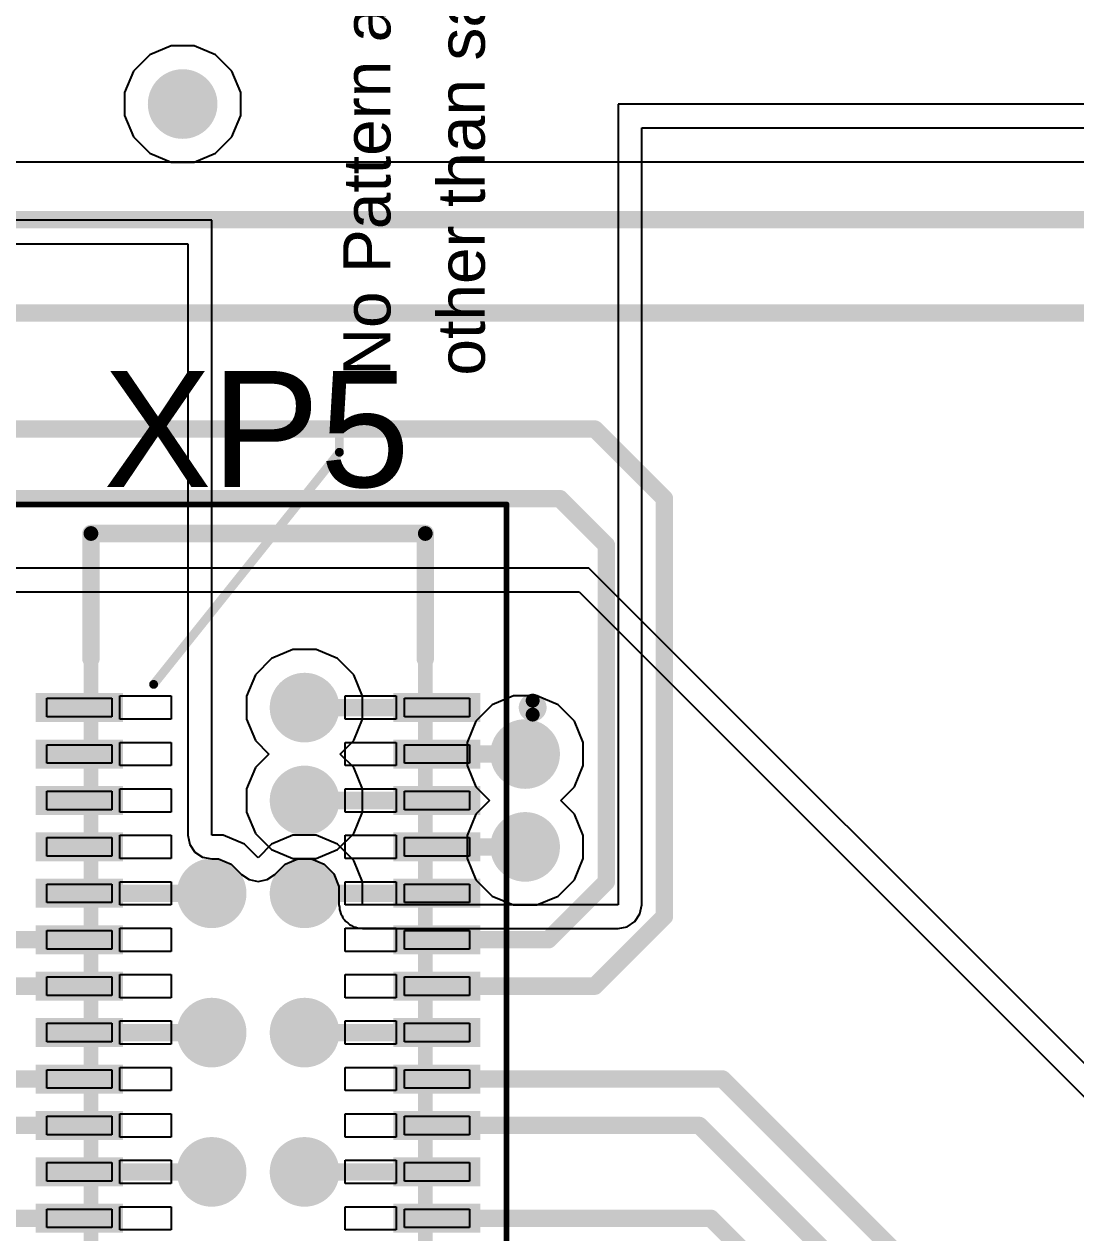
# Model space of a CAD drawing. Header units: inches. Extents: x 0 to 110, y 0 to 95.
# Drawn here: x 70.38 to 79.44, y 76.28 to 86.69 of the extents above; entities that cross this region are included whole.
import ezdxf

# ---------------------------------------------------------------- set-up
doc = ezdxf.new("R2010")
doc.units = ezdxf.units.IN
for name, color, linetype in [('Bottom Layer', 5, 'Continuous'), ('Int1', 16, 'Continuous'), ('Int2', 76, 'Continuous'), ('Mechanical 13', 56, 'Continuous'), ('Top Courtyard', 56, 'Continuous'), ('Top Layer', 1, 'Continuous'), ('Top Overlay', 2, 'Continuous'), ('Top Paste', 8, 'Continuous'), ('Top Solder', 216, 'Continuous'), ('Via Holes', 16, 'Continuous')]:
    doc.layers.add(name, color=color, linetype=linetype)
doc.styles.add('Arial', font='', dxfattribs={"height": 0.2})
doc.styles.get('Arial').set_extended_font_data('Arial')

# ---------------------------------------------------------------- blocks, each defined once
blk = doc.blocks.new('DF40C_40DS_713')
at = {"layer": 'Top Layer'}
for points in [[(-0.6999985999999999, 1.89000003), (-0.499999, 1.89000003), (-0.499999, 1.18999889), (-0.6999985999999999, 1.18999889)], [(-0.2999994, 1.89000003), (-0.0999998, 1.89000003), (-0.0999998, 1.18999889), (-0.2999994, 1.18999889)], [(0.0999998, 1.89000003), (0.2999994, 1.89000003), (0.2999994, 1.18999889), (0.0999998, 1.18999889)], [(0.499999, 1.89000003), (0.6999985999999999, 1.89000003), (0.6999985999999999, 1.18999889), (0.499999, 1.18999889)], [(0.90000074, 1.89000003), (1.10000034, 1.89000003), (1.10000034, 1.18999889), (0.90000074, 1.18999889)], [(1.29999994, 1.89000003), (1.49999954, 1.89000003), (1.49999954, 1.18999889), (1.29999994, 1.18999889)], [(1.69999914, 1.89000003), (1.89999874, 1.89000003), (1.89999874, 1.18999889), (1.69999914, 1.18999889)], [(2.10000088, 1.89000003), (2.30000048, 1.89000003), (2.30000048, 1.18999889), (2.10000088, 1.18999889)], [(2.50000008, 1.89000003), (2.69999968, 1.89000003), (2.69999968, 1.18999889), (2.50000008, 1.18999889)], [(2.89999928, 1.89000003), (3.09999888, 1.89000003), (3.09999888, 1.18999889), (2.89999928, 1.18999889)], [(3.300001019999999, 1.89000003), (3.50000062, 1.89000003), (3.50000062, 1.18999889), (3.300001019999999, 1.18999889)], [(3.70000022, 1.89000003), (3.89999982, 1.89000003), (3.89999982, 1.18999889), (3.70000022, 1.18999889)], [(-0.499999, -1.89000003), (-0.6999985999999999, -1.89000003), (-0.6999985999999999, -1.18999889), (-0.499999, -1.18999889)], [(-0.09999980000000003, -1.89000003), (-0.2999994, -1.89000003), (-0.2999994, -1.18999889), (-0.09999979999999996, -1.18999889)], [(0.2999994, -1.89000003), (0.09999979999999996, -1.89000003), (0.09999980000000003, -1.18999889), (0.2999994, -1.18999889)], [(0.6999985999999999, -1.89000003), (0.499999, -1.89000003), (0.499999, -1.18999889), (0.6999985999999999, -1.18999889)], [(1.10000034, -1.89000003), (0.90000074, -1.89000003), (0.90000074, -1.18999889), (1.10000034, -1.18999889)], [(1.49999954, -1.89000003), (1.29999994, -1.89000003), (1.29999994, -1.18999889), (1.49999954, -1.18999889)], [(1.89999874, -1.89000003), (1.69999914, -1.89000003), (1.69999914, -1.18999889), (1.89999874, -1.18999889)], [(2.30000048, -1.89000003), (2.10000088, -1.89000003), (2.10000088, -1.18999889), (2.30000048, -1.18999889)], [(2.69999968, -1.89000003), (2.50000008, -1.89000003), (2.50000008, -1.18999889), (2.69999968, -1.18999889)], [(3.09999888, -1.89000003), (2.89999928, -1.89000003), (2.89999928, -1.18999889), (3.09999888, -1.18999889)], [(3.50000062, -1.89000003), (3.300001019999999, -1.89000003), (3.300001019999999, -1.18999889), (3.50000062, -1.18999889)], [(3.89999982, -1.89000003), (3.70000022, -1.89000003), (3.70000022, -1.18999889), (3.89999982, -1.18999889)]]:
    blk.add_hatch(color=1, dxfattribs=at).paths.add_polyline_path(points)
at = {"layer": 'Top Solder'}
for points in [[(-0.72499982, 1.91500125), (-0.47499778, 1.91500125), (-0.47499778, 1.16499767), (-0.72499982, 1.16499767)], [(-0.32500062, 1.91500125), (-0.07499858, 1.91500125), (-0.07499858, 1.16499767), (-0.32500062, 1.16499767)], [(0.07499858, 1.91500125), (0.32500062, 1.91500125), (0.32500062, 1.16499767), (0.07499858, 1.16499767)], [(0.47499778, 1.91500125), (0.72499982, 1.91500125), (0.72499982, 1.16499767), (0.47499778, 1.16499767)], [(0.87499952, 1.91500125), (1.12500156, 1.91500125), (1.12500156, 1.16499767), (0.87499952, 1.16499767)], [(1.27499872, 1.91500125), (1.52500076, 1.91500125), (1.52500076, 1.16499767), (1.27499872, 1.16499767)], [(1.67499792, 1.91500125), (1.92499996, 1.91500125), (1.92499996, 1.16499767), (1.67499792, 1.16499767)], [(2.07499966, 1.91500125), (2.3250017, 1.91500125), (2.3250017, 1.16499767), (2.07499966, 1.16499767)], [(2.47499886, 1.91500125), (2.7250009, 1.91500125), (2.7250009, 1.16499767), (2.47499886, 1.16499767)], [(2.87499806, 1.91500125), (3.1250001, 1.91500125), (3.1250001, 1.16499767), (2.87499806, 1.16499767)], [(3.2749998, 1.91500125), (3.52500184, 1.91500125), (3.52500184, 1.16499767), (3.2749998, 1.16499767)], [(3.674999, 1.91500125), (3.925001039999999, 1.91500125), (3.925001039999999, 1.16499767), (3.674999, 1.16499767)], [(-0.47499778, -1.91500125), (-0.72499982, -1.91500125), (-0.72499982, -1.16499767), (-0.47499778, -1.16499767)], [(-0.07499858000000002, -1.91500125), (-0.32500062, -1.91500125), (-0.32500062, -1.16499767), (-0.07499857999999997, -1.16499767)], [(0.32500062, -1.91500125), (0.07499857999999997, -1.91500125), (0.07499858000000002, -1.16499767), (0.32500062, -1.16499767)], [(0.72499982, -1.91500125), (0.47499778, -1.91500125), (0.47499778, -1.16499767), (0.72499982, -1.16499767)], [(1.12500156, -1.91500125), (0.87499952, -1.91500125), (0.87499952, -1.16499767), (1.12500156, -1.16499767)], [(1.52500076, -1.91500125), (1.27499872, -1.91500125), (1.27499872, -1.16499767), (1.52500076, -1.16499767)], [(1.92499996, -1.91500125), (1.67499792, -1.91500125), (1.67499792, -1.16499767), (1.92499996, -1.16499767)], [(2.3250017, -1.91500125), (2.07499966, -1.91500125), (2.07499966, -1.16499767), (2.3250017, -1.16499767)], [(2.7250009, -1.91500125), (2.47499886, -1.91500125), (2.47499886, -1.16499767), (2.7250009, -1.16499767)], [(3.1250001, -1.91500125), (2.87499806, -1.91500125), (2.87499806, -1.16499767), (3.1250001, -1.16499767)], [(3.52500184, -1.91500125), (3.2749998, -1.91500125), (3.2749998, -1.16499767), (3.52500184, -1.16499767)], [(3.925001039999999, -1.91500125), (3.674999, -1.91500125), (3.674999, -1.16499767), (3.925001039999999, -1.16499767)]]:
    blk.add_hatch(color=216, dxfattribs=at).paths.add_polyline_path(points)
at = {"layer": 'Mechanical 13'}
for points in [[(-5.29999956, 1.43999966, 0.127, 0.127, 0), (5.29999956, 1.43999966, 0.127, 0.127, 0)], [(5.29999956, 1.43999966, 0.127, 0.127, 0), (5.29999956, -1.43999966, 0.127, 0.127, 0)], [(3.99999962, 0.90000074, 0.0762, 0.0762, 0), (6.000000699999999, -0.7000011399999999, 0.0762, 0.0762, 0)], [(6.000000699999999, -0.7000011399999999, 0.0762, 0.0762, 0), (6.399999899999999, -0.7000011399999999, 0.0762, 0.0762, 0)], [(-5.29999956, -1.43999966, 0.127, 0.127, 0), (5.29999956, -1.43999966, 0.127, 0.127, 0)]]:
    blk.add_lwpolyline(points, format="xyseb", dxfattribs=at)
for points in [[(5.268249559999999, 1.43999966, 0.0635, 0.0635, 1), (5.33174956, 1.43999966, 0.0635, 0.0635, 1)], [(5.268249559999999, 1.43999966, 0.0635, 0.0635, 1), (5.33174956, 1.43999966, 0.0635, 0.0635, 1)], [(3.98094962, 0.90000074, 0.0381, 0.0381, 1), (4.01904962, 0.90000074, 0.0381, 0.0381, 1)], [(5.980950699999999, -0.7000011399999999, 0.0381, 0.0381, 1), (6.019050699999999, -0.7000011399999999, 0.0381, 0.0381, 1)], [(5.980950699999999, -0.7000011399999999, 0.0381, 0.0381, 1), (6.019050699999999, -0.7000011399999999, 0.0381, 0.0381, 1)], [(6.3809499, -0.7000011399999999, 0.0381, 0.0381, 1), (6.4190499, -0.7000011399999999, 0.0381, 0.0381, 1)], [(5.268249559999999, -1.43999966, 0.0635, 0.0635, 1), (5.33174956, -1.43999966, 0.0635, 0.0635, 1)], [(5.268249559999999, -1.43999966, 0.0635, 0.0635, 1), (5.33174956, -1.43999966, 0.0635, 0.0635, 1)], [(3.8599999, -2.36499908, 0.11999976, 0.11999976, 1), (3.740000139999999, -2.36499908, 0.11999976, 0.11999976, 1)], [(3.7100002, -2.36499908, 0.05999988, 0.05999988, 1), (3.77000008, -2.36499908, 0.05999988, 0.05999988, 1)], [(3.829999959999999, -2.36499908, 0.05999988, 0.05999988, 1), (3.88999984, -2.36499908, 0.05999988, 0.05999988, 1)]]:
    blk.add_lwpolyline(points, format="xyseb", close=True, dxfattribs=at)
at = {"layer": 'Top Courtyard'}
for points in [[(5.549999059999999, 2.1400008, 0.0499999, 0.0499999, 0), (5.549999059999999, -2.1400008, 0.0499999, 0.0499999, 0)], [(-5.549999059999999, -2.1400008, 0.0499999, 0.0499999, 0), (5.549999059999999, -2.1400008, 0.0499999, 0.0499999, 0)]]:
    blk.add_lwpolyline(points, format="xyseb", dxfattribs=at)
blk.add_lwpolyline([(5.53749972, -2.1400008, 0.02499868, 0.02499868, 1), (5.5624984, -2.1400008, 0.02499868, 0.02499868, 1)], format="xyseb", close=True, dxfattribs=at)
blk.add_lwpolyline([(5.53749972, -2.1400008, 0.02499868, 0.02499868, 1), (5.5624984, -2.1400008, 0.02499868, 0.02499868, 1)], format="xyseb", close=True, dxfattribs=at)
at = {"layer": 'Top Layer'}
for p, q in [((-0.7000011399999999, 0.75000104), (-0.7000011399999999, 1.19000016)), ((-0.7000011399999999, 1.19000016), (-0.499999, 1.19000016)), ((-0.499999, 1.19000016), (-0.499999, 0.75000104)), ((-0.2999994, 0.75000104), (-0.2999994, 1.19000016)), ((-0.2999994, 1.19000016), (-0.0999998, 1.19000016)), ((-0.2999994, 0.75000104), (-0.2999994, 1.19000016)), ((-0.2999994, 1.19000016), (-0.0999998, 1.19000016)), ((-0.2999994, 0.75000104), (-0.2999994, 1.19000016)), ((-0.2999994, 1.19000016), (-0.0999998, 1.19000016)), ((-0.0999998, 1.19000016), (-0.0999998, 0.75000104)), ((-0.0999998, 1.19000016), (-0.0999998, 0.75000104)), ((-0.0999998, 1.19000016), (-0.0999998, 0.75000104)), ((0.0999998, 0.75000104), (0.0999998, 1.19000016)), ((0.0999998, 1.19000016), (0.2999994, 1.19000016)), ((0.2999994, 1.19000016), (0.2999994, 0.75000104)), ((0.499999, 0.75000104), (0.499999, 1.19000016)), ((0.499999, 1.19000016), (0.7000011399999999, 1.19000016)), ((0.7000011399999999, 1.19000016), (0.7000011399999999, 0.75000104)), ((0.90000074, 0.75000104), (0.90000074, 1.19000016)), ((0.90000074, 1.19000016), (1.10000034, 1.19000016)), ((1.10000034, 1.19000016), (1.10000034, 0.75000104)), ((1.29999994, 0.75000104), (1.29999994, 1.19000016)), ((1.29999994, 1.19000016), (1.49999954, 1.19000016)), ((1.49999954, 1.19000016), (1.49999954, 0.75000104)), ((1.69999914, 0.75000104), (1.69999914, 1.19000016)), ((1.69999914, 1.19000016), (1.89999874, 1.19000016)), ((1.89999874, 1.19000016), (1.89999874, 0.75000104)), ((2.10000088, 0.75000104), (2.10000088, 1.19000016)), ((2.10000088, 1.19000016), (2.30000048, 1.19000016)), ((2.30000048, 1.19000016), (2.30000048, 0.75000104)), ((2.50000008, 0.75000104), (2.50000008, 1.19000016)), ((2.50000008, 1.19000016), (2.69999968, 1.19000016)), ((2.69999968, 1.19000016), (2.69999968, 0.75000104)), ((2.89999928, 0.75000104), (2.89999928, 1.19000016)), ((2.89999928, 1.19000016), (3.09999888, 1.19000016)), ((3.09999888, 1.19000016), (3.09999888, 0.75000104)), ((3.300001019999999, 0.75000104), (3.300001019999999, 1.19000016)), ((3.300001019999999, 1.19000016), (3.50000062, 1.19000016)), ((3.50000062, 1.19000016), (3.50000062, 0.75000104)), ((3.70000022, 0.75000104), (3.70000022, 1.19000016)), ((3.70000022, 1.19000016), (3.89999982, 1.19000016)), ((3.89999982, 1.19000016), (3.89999982, 0.75000104)), ((-0.499999, 0.75000104), (-0.7000011399999999, 0.75000104)), ((-0.0999998, 0.75000104), (-0.2999994, 0.75000104)), ((-0.0999998, 0.75000104), (-0.2999994, 0.75000104)), ((-0.0999998, 0.75000104), (-0.2999994, 0.75000104)), ((0.2999994, 0.75000104), (0.0999998, 0.75000104)), ((0.7000011399999999, 0.75000104), (0.499999, 0.75000104)), ((1.10000034, 0.75000104), (0.90000074, 0.75000104)), ((1.49999954, 0.75000104), (1.29999994, 0.75000104)), ((1.89999874, 0.75000104), (1.69999914, 0.75000104)), ((2.30000048, 0.75000104), (2.10000088, 0.75000104)), ((2.69999968, 0.75000104), (2.50000008, 0.75000104)), ((3.09999888, 0.75000104), (2.89999928, 0.75000104)), ((3.50000062, 0.75000104), (3.300001019999999, 0.75000104)), ((3.89999982, 0.75000104), (3.70000022, 0.75000104)), ((-0.7000011399999999, -1.19000016), (-0.7000011399999999, -0.75000104)), ((-0.7000011399999999, -0.75000104), (-0.499999, -0.75000104)), ((-0.499999, -0.75000104), (-0.499999, -1.19000016)), ((-0.2999994, -1.19000016), (-0.2999994, -0.75000104)), ((-0.2999994, -0.75000104), (-0.0999998, -0.75000104)), ((-0.2999994, -1.19000016), (-0.2999994, -0.75000104)), ((-0.2999994, -0.75000104), (-0.0999998, -0.75000104)), ((-0.2999994, -1.19000016), (-0.2999994, -0.75000104)), ((-0.2999994, -0.75000104), (-0.0999998, -0.75000104)), ((-0.0999998, -0.75000104), (-0.0999998, -1.19000016)), ((-0.0999998, -0.75000104), (-0.0999998, -1.19000016)), ((-0.0999998, -0.75000104), (-0.0999998, -1.19000016)), ((0.0999998, -1.19000016), (0.0999998, -0.75000104)), ((0.0999998, -0.75000104), (0.2999994, -0.75000104)), ((0.2999994, -0.75000104), (0.2999994, -1.19000016)), ((0.499999, -1.19000016), (0.499999, -0.75000104)), ((0.499999, -0.75000104), (0.7000011399999999, -0.75000104)), ((0.7000011399999999, -0.75000104), (0.7000011399999999, -1.19000016)), ((0.90000074, -1.19000016), (0.90000074, -0.75000104)), ((0.90000074, -0.75000104), (1.10000034, -0.75000104)), ((1.10000034, -0.75000104), (1.10000034, -1.19000016)), ((1.29999994, -1.19000016), (1.29999994, -0.75000104)), ((1.29999994, -0.75000104), (1.49999954, -0.75000104)), ((1.49999954, -0.75000104), (1.49999954, -1.19000016)), ((1.69999914, -1.19000016), (1.69999914, -0.75000104)), ((1.69999914, -0.75000104), (1.89999874, -0.75000104)), ((1.89999874, -0.75000104), (1.89999874, -1.19000016)), ((2.10000088, -1.19000016), (2.10000088, -0.75000104)), ((2.10000088, -0.75000104), (2.30000048, -0.75000104)), ((2.30000048, -0.75000104), (2.30000048, -1.19000016)), ((2.50000008, -1.19000016), (2.50000008, -0.75000104)), ((2.50000008, -0.75000104), (2.69999968, -0.75000104)), ((2.69999968, -0.75000104), (2.69999968, -1.19000016)), ((2.89999928, -1.19000016), (2.89999928, -0.75000104)), ((2.89999928, -0.75000104), (3.09999888, -0.75000104)), ((3.09999888, -0.75000104), (3.09999888, -1.19000016)), ((3.300001019999999, -1.19000016), (3.300001019999999, -0.75000104)), ((3.300001019999999, -0.75000104), (3.50000062, -0.75000104)), ((3.50000062, -0.75000104), (3.50000062, -1.19000016)), ((3.70000022, -1.19000016), (3.70000022, -0.75000104)), ((3.70000022, -0.75000104), (3.89999982, -0.75000104)), ((3.89999982, -0.75000104), (3.89999982, -1.19000016)), ((-0.499999, -1.19000016), (-0.7000011399999999, -1.19000016)), ((-0.0999998, -1.19000016), (-0.2999994, -1.19000016)), ((-0.0999998, -1.19000016), (-0.2999994, -1.19000016)), ((-0.0999998, -1.19000016), (-0.2999994, -1.19000016)), ((0.2999994, -1.19000016), (0.0999998, -1.19000016)), ((0.7000011399999999, -1.19000016), (0.499999, -1.19000016)), ((1.10000034, -1.19000016), (0.90000074, -1.19000016)), ((1.49999954, -1.19000016), (1.29999994, -1.19000016)), ((1.89999874, -1.19000016), (1.69999914, -1.19000016)), ((2.30000048, -1.19000016), (2.10000088, -1.19000016)), ((2.69999968, -1.19000016), (2.50000008, -1.19000016)), ((3.09999888, -1.19000016), (2.89999928, -1.19000016)), ((3.50000062, -1.19000016), (3.300001019999999, -1.19000016)), ((3.89999982, -1.19000016), (3.70000022, -1.19000016))]:
    blk.add_line(p, q, dxfattribs=at)
at = {"layer": 'Top Overlay'}
for points in [[(4.219999179999999, 1.43999966, 0.1499997, 0.1499997, 0), (5.29999956, 1.43999966, 0.1499997, 0.1499997, 0)], [(5.29999956, 1.43999966, 0.1499997, 0.1499997, 0), (5.29999956, -1.43999966, 0.1499997, 0.1499997, 0)], [(4.219999179999999, -1.43999966, 0.1499997, 0.1499997, 0), (5.29999956, -1.43999966, 0.1499997, 0.1499997, 0)]]:
    blk.add_lwpolyline(points, format="xyseb", dxfattribs=at)
for points in [[(4.18249862, 1.43999966, 0.07499858, 0.07499858, 1), (4.257499739999999, 1.43999966, 0.07499858, 0.07499858, 1)], [(5.262499, 1.43999966, 0.07499858, 0.07499858, 1), (5.33750012, 1.43999966, 0.07499858, 0.07499858, 1)], [(5.262499, 1.43999966, 0.07499858, 0.07499858, 1), (5.33750012, 1.43999966, 0.07499858, 0.07499858, 1)], [(4.18249862, -1.43999966, 0.07499858, 0.07499858, 1), (4.257499739999999, -1.43999966, 0.07499858, 0.07499858, 1)], [(5.262499, -1.43999966, 0.07499858, 0.07499858, 1), (5.33750012, -1.43999966, 0.07499858, 0.07499858, 1)], [(5.262499, -1.43999966, 0.07499858, 0.07499858, 1), (5.33750012, -1.43999966, 0.07499858, 0.07499858, 1)], [(3.8599999, -2.36499908, 0.11999976, 0.11999976, 1), (3.740000139999999, -2.36499908, 0.11999976, 0.11999976, 1)], [(3.7100002, -2.36499908, 0.05999988, 0.05999988, 1), (3.77000008, -2.36499908, 0.05999988, 0.05999988, 1)], [(3.829999959999999, -2.36499908, 0.05999988, 0.05999988, 1), (3.88999984, -2.36499908, 0.05999988, 0.05999988, 1)]]:
    blk.add_lwpolyline(points, format="xyseb", close=True, dxfattribs=at)
at = {"layer": 'Top Paste'}
for p, q in [((-0.68000118, 1.26000002), (-0.68000118, 1.8199989)), ((-0.68000118, 1.8199989), (-0.51999896, 1.8199989)), ((-0.51999896, 1.8199989), (-0.51999896, 1.26000002)), ((-0.27999944, 1.26000002), (-0.27999944, 1.8199989)), ((-0.27999944, 1.8199989), (-0.11999976, 1.8199989)), ((-0.11999976, 1.8199989), (-0.11999976, 1.26000002)), ((0.11999976, 1.26000002), (0.11999976, 1.8199989)), ((0.11999976, 1.8199989), (0.27999944, 1.8199989)), ((0.27999944, 1.8199989), (0.27999944, 1.26000002)), ((0.51999896, 1.26000002), (0.51999896, 1.8199989)), ((0.51999896, 1.8199989), (0.68000118, 1.8199989)), ((0.68000118, 1.8199989), (0.68000118, 1.26000002)), ((0.9200007, 1.26000002), (0.9200007, 1.8199989)), ((0.9200007, 1.8199989), (1.08000038, 1.8199989)), ((1.08000038, 1.8199989), (1.08000038, 1.26000002)), ((1.3199999, 1.26000002), (1.3199999, 1.8199989)), ((1.3199999, 1.8199989), (1.47999958, 1.8199989)), ((1.47999958, 1.8199989), (1.47999958, 1.26000002)), ((1.7199991, 1.26000002), (1.7199991, 1.8199989)), ((1.7199991, 1.8199989), (1.87999878, 1.8199989)), ((1.87999878, 1.8199989), (1.87999878, 1.26000002)), ((2.12000084, 1.26000002), (2.12000084, 1.8199989)), ((2.12000084, 1.8199989), (2.28000052, 1.8199989)), ((2.28000052, 1.8199989), (2.28000052, 1.26000002)), ((2.52000004, 1.26000002), (2.52000004, 1.8199989)), ((2.52000004, 1.8199989), (2.67999972, 1.8199989)), ((2.67999972, 1.8199989), (2.67999972, 1.26000002)), ((2.91999924, 1.26000002), (2.91999924, 1.8199989)), ((2.91999924, 1.8199989), (3.07999892, 1.8199989)), ((3.07999892, 1.8199989), (3.07999892, 1.26000002)), ((3.32000098, 1.26000002), (3.32000098, 1.8199989)), ((3.32000098, 1.8199989), (3.48000066, 1.8199989)), ((3.48000066, 1.8199989), (3.48000066, 1.26000002)), ((3.72000018, 1.26000002), (3.72000018, 1.8199989)), ((3.72000018, 1.8199989), (3.87999986, 1.8199989)), ((3.87999986, 1.8199989), (3.87999986, 1.26000002)), ((-0.51999896, 1.26000002), (-0.68000118, 1.26000002)), ((-0.11999976, 1.26000002), (-0.27999944, 1.26000002)), ((0.27999944, 1.26000002), (0.11999976, 1.26000002)), ((0.68000118, 1.26000002), (0.51999896, 1.26000002)), ((1.08000038, 1.26000002), (0.9200007, 1.26000002)), ((1.47999958, 1.26000002), (1.3199999, 1.26000002)), ((1.87999878, 1.26000002), (1.7199991, 1.26000002)), ((2.28000052, 1.26000002), (2.12000084, 1.26000002)), ((2.67999972, 1.26000002), (2.52000004, 1.26000002)), ((3.07999892, 1.26000002), (2.91999924, 1.26000002)), ((3.48000066, 1.26000002), (3.32000098, 1.26000002)), ((3.87999986, 1.26000002), (3.72000018, 1.26000002)), ((-0.68000118, -1.8199989), (-0.68000118, -1.26000002)), ((-0.68000118, -1.26000002), (-0.51999896, -1.26000002)), ((-0.51999896, -1.26000002), (-0.51999896, -1.8199989)), ((-0.27999944, -1.8199989), (-0.27999944, -1.26000002)), ((-0.27999944, -1.26000002), (-0.11999976, -1.26000002)), ((-0.11999976, -1.26000002), (-0.11999976, -1.8199989)), ((0.11999976, -1.8199989), (0.11999976, -1.26000002)), ((0.11999976, -1.26000002), (0.27999944, -1.26000002)), ((0.27999944, -1.26000002), (0.27999944, -1.8199989)), ((0.51999896, -1.8199989), (0.51999896, -1.26000002)), ((0.51999896, -1.26000002), (0.68000118, -1.26000002)), ((0.68000118, -1.26000002), (0.68000118, -1.8199989)), ((0.9200007, -1.8199989), (0.9200007, -1.26000002)), ((0.9200007, -1.26000002), (1.08000038, -1.26000002)), ((1.08000038, -1.26000002), (1.08000038, -1.8199989)), ((1.3199999, -1.8199989), (1.3199999, -1.26000002)), ((1.3199999, -1.26000002), (1.47999958, -1.26000002)), ((1.47999958, -1.26000002), (1.47999958, -1.8199989)), ((1.7199991, -1.8199989), (1.7199991, -1.26000002)), ((1.7199991, -1.26000002), (1.87999878, -1.26000002)), ((1.87999878, -1.26000002), (1.87999878, -1.8199989)), ((2.12000084, -1.8199989), (2.12000084, -1.26000002)), ((2.12000084, -1.26000002), (2.28000052, -1.26000002)), ((2.28000052, -1.26000002), (2.28000052, -1.8199989)), ((2.52000004, -1.8199989), (2.52000004, -1.26000002)), ((2.52000004, -1.26000002), (2.67999972, -1.26000002)), ((2.67999972, -1.26000002), (2.67999972, -1.8199989)), ((2.91999924, -1.8199989), (2.91999924, -1.26000002)), ((2.91999924, -1.26000002), (3.07999892, -1.26000002)), ((3.07999892, -1.26000002), (3.07999892, -1.8199989)), ((3.32000098, -1.8199989), (3.32000098, -1.26000002)), ((3.32000098, -1.26000002), (3.48000066, -1.26000002)), ((3.48000066, -1.26000002), (3.48000066, -1.8199989)), ((3.72000018, -1.8199989), (3.72000018, -1.26000002)), ((3.72000018, -1.26000002), (3.87999986, -1.26000002)), ((3.87999986, -1.26000002), (3.87999986, -1.8199989)), ((-0.51999896, -1.8199989), (-0.68000118, -1.8199989)), ((-0.11999976, -1.8199989), (-0.27999944, -1.8199989)), ((0.27999944, -1.8199989), (0.11999976, -1.8199989)), ((0.68000118, -1.8199989), (0.51999896, -1.8199989)), ((1.08000038, -1.8199989), (0.9200007, -1.8199989)), ((1.47999958, -1.8199989), (1.3199999, -1.8199989)), ((1.87999878, -1.8199989), (1.7199991, -1.8199989)), ((2.28000052, -1.8199989), (2.12000084, -1.8199989)), ((2.67999972, -1.8199989), (2.52000004, -1.8199989)), ((3.07999892, -1.8199989), (2.91999924, -1.8199989)), ((3.48000066, -1.8199989), (3.32000098, -1.8199989)), ((3.87999986, -1.8199989), (3.72000018, -1.8199989))]:
    blk.add_line(p, q, dxfattribs=at)
at = {"layer": 'Mechanical 13', "style": 'Arial'}
for s, p in [('No Pattern area', (6.65999938, -1.14000026)), ('other than same circuit', (6.65999938, -1.95280026))]:
    blk.add_text(s, height=0.4064, dxfattribs=at).set_placement(p)

msp = doc.modelspace()

# ---------------------------------------------------------------- hatches: boundary and pattern name
at = {"layer": 'Bottom Layer'}
h = msp.add_hatch(color=5, dxfattribs=at)
edge = h.paths.add_edge_path()
edge.add_arc((71.75005462, 86.00006167999999), 0.2999994, 0, 360)
h = msp.add_hatch(color=5, dxfattribs=at)
edge = h.paths.add_edge_path()
edge.add_arc((72.79999918, 80.80000095999999), 0.2999994, 0, 360)
h = msp.add_hatch(color=5, dxfattribs=at)
edge = h.paths.add_edge_path()
edge.add_arc((74.70000046, 80.39999922), 0.2999994, 0, 360)
h = msp.add_hatch(color=5, dxfattribs=at)
edge = h.paths.add_edge_path()
edge.add_arc((72.79999918, 80.00000001999999), 0.2999994, 0, 360)
h = msp.add_hatch(color=5, dxfattribs=at)
edge = h.paths.add_edge_path()
edge.add_arc((74.70000046, 79.60000081999999), 0.2999994, 0, 360)
h = msp.add_hatch(color=5, dxfattribs=at)
edge = h.paths.add_edge_path()
edge.add_arc((72.00000078, 79.19999908), 0.2999994, 0, 360)
h = msp.add_hatch(color=5, dxfattribs=at)
edge = h.paths.add_edge_path()
edge.add_arc((72.79999918, 79.19999908), 0.2999994, 0, 360)
h = msp.add_hatch(color=5, dxfattribs=at)
edge = h.paths.add_edge_path()
edge.add_arc((72.00000078, 77.99999894), 0.2999994, 0, 360)
h = msp.add_hatch(color=5, dxfattribs=at)
edge = h.paths.add_edge_path()
edge.add_arc((72.79999918, 77.99999894), 0.2999994, 0, 360)
h = msp.add_hatch(color=5, dxfattribs=at)
edge = h.paths.add_edge_path()
edge.add_arc((72.00000078, 76.7999988), 0.2999994, 0, 360)
h = msp.add_hatch(color=5, dxfattribs=at)
edge = h.paths.add_edge_path()
edge.add_arc((72.79999918, 76.7999988), 0.2999994, 0, 360)
at = {"layer": 'Int1'}
h = msp.add_hatch(color=16, dxfattribs=at)
edge = h.paths.add_edge_path()
edge.add_arc((71.75005462, 86.00006167999999), 0.2999994, 0, 360)
h = msp.add_hatch(color=16, dxfattribs=at)
edge = h.paths.add_edge_path()
edge.add_arc((72.79999918, 80.80000095999999), 0.2999994, 0, 360)
h = msp.add_hatch(color=16, dxfattribs=at)
edge = h.paths.add_edge_path()
edge.add_arc((74.70000046, 80.39999922), 0.2999994, 0, 360)
h = msp.add_hatch(color=16, dxfattribs=at)
edge = h.paths.add_edge_path()
edge.add_arc((72.79999918, 80.00000001999999), 0.2999994, 0, 360)
h = msp.add_hatch(color=16, dxfattribs=at)
edge = h.paths.add_edge_path()
edge.add_arc((74.70000046, 79.60000081999999), 0.2999994, 0, 360)
h = msp.add_hatch(color=16, dxfattribs=at)
edge = h.paths.add_edge_path()
edge.add_arc((72.00000078, 79.19999908), 0.2999994, 0, 360)
h = msp.add_hatch(color=16, dxfattribs=at)
edge = h.paths.add_edge_path()
edge.add_arc((72.79999918, 79.19999908), 0.2999994, 0, 360)
h = msp.add_hatch(color=16, dxfattribs=at)
edge = h.paths.add_edge_path()
edge.add_arc((72.00000078, 77.99999894), 0.2999994, 0, 360)
h = msp.add_hatch(color=16, dxfattribs=at)
edge = h.paths.add_edge_path()
edge.add_arc((72.79999918, 77.99999894), 0.2999994, 0, 360)
h = msp.add_hatch(color=16, dxfattribs=at)
edge = h.paths.add_edge_path()
edge.add_arc((72.00000078, 76.7999988), 0.2999994, 0, 360)
h = msp.add_hatch(color=16, dxfattribs=at)
edge = h.paths.add_edge_path()
edge.add_arc((72.79999918, 76.7999988), 0.2999994, 0, 360)
at = {"layer": 'Int2'}
h = msp.add_hatch(color=76, dxfattribs=at)
edge = h.paths.add_edge_path()
edge.add_arc((71.75005462, 86.00006167999999), 0.2999994, 0, 360)
h = msp.add_hatch(color=76, dxfattribs=at)
edge = h.paths.add_edge_path()
edge.add_arc((72.79999918, 80.80000095999999), 0.2999994, 0, 360)
h = msp.add_hatch(color=76, dxfattribs=at)
edge = h.paths.add_edge_path()
edge.add_arc((74.70000046, 80.39999922), 0.2999994, 0, 360)
h = msp.add_hatch(color=76, dxfattribs=at)
edge = h.paths.add_edge_path()
edge.add_arc((72.79999918, 80.00000001999999), 0.2999994, 0, 360)
h = msp.add_hatch(color=76, dxfattribs=at)
edge = h.paths.add_edge_path()
edge.add_arc((74.70000046, 79.60000081999999), 0.2999994, 0, 360)
h = msp.add_hatch(color=76, dxfattribs=at)
edge = h.paths.add_edge_path()
edge.add_arc((72.00000078, 79.19999908), 0.2999994, 0, 360)
h = msp.add_hatch(color=76, dxfattribs=at)
edge = h.paths.add_edge_path()
edge.add_arc((72.79999918, 79.19999908), 0.2999994, 0, 360)
h = msp.add_hatch(color=76, dxfattribs=at)
edge = h.paths.add_edge_path()
edge.add_arc((72.00000078, 77.99999894), 0.2999994, 0, 360)
h = msp.add_hatch(color=76, dxfattribs=at)
edge = h.paths.add_edge_path()
edge.add_arc((72.79999918, 77.99999894), 0.2999994, 0, 360)
h = msp.add_hatch(color=76, dxfattribs=at)
edge = h.paths.add_edge_path()
edge.add_arc((72.00000078, 76.7999988), 0.2999994, 0, 360)
h = msp.add_hatch(color=76, dxfattribs=at)
edge = h.paths.add_edge_path()
edge.add_arc((72.79999918, 76.7999988), 0.2999994, 0, 360)
at = {"layer": 'Top Layer'}
h = msp.add_hatch(color=1, dxfattribs=at)
edge = h.paths.add_edge_path()
edge.add_arc((71.75005462, 86.00006167999999), 0.2999994, 0, 360)
h = msp.add_hatch(color=1, dxfattribs=at)
edge = h.paths.add_edge_path()
edge.add_arc((72.79999918, 80.80000095999999), 0.2999994, 0, 360)
h = msp.add_hatch(color=1, dxfattribs=at)
edge = h.paths.add_edge_path()
edge.add_arc((74.70000046, 80.39999922), 0.2999994, 0, 360)
h = msp.add_hatch(color=1, dxfattribs=at)
edge = h.paths.add_edge_path()
edge.add_arc((72.79999918, 80.00000001999999), 0.2999994, 0, 360)
h = msp.add_hatch(color=1, dxfattribs=at)
edge = h.paths.add_edge_path()
edge.add_arc((74.70000046, 79.60000081999999), 0.2999994, 0, 360)
h = msp.add_hatch(color=1, dxfattribs=at)
edge = h.paths.add_edge_path()
edge.add_arc((72.00000078, 79.19999908), 0.2999994, 0, 360)
h = msp.add_hatch(color=1, dxfattribs=at)
edge = h.paths.add_edge_path()
edge.add_arc((72.79999918, 79.19999908), 0.2999994, 0, 360)
h = msp.add_hatch(color=1, dxfattribs=at)
edge = h.paths.add_edge_path()
edge.add_arc((72.00000078, 77.99999894), 0.2999994, 0, 360)
h = msp.add_hatch(color=1, dxfattribs=at)
edge = h.paths.add_edge_path()
edge.add_arc((72.79999918, 77.99999894), 0.2999994, 0, 360)
h = msp.add_hatch(color=1, dxfattribs=at)
edge = h.paths.add_edge_path()
edge.add_arc((72.00000078, 76.7999988), 0.2999994, 0, 360)
h = msp.add_hatch(color=1, dxfattribs=at)
edge = h.paths.add_edge_path()
edge.add_arc((72.79999918, 76.7999988), 0.2999994, 0, 360)
at = {"layer": 'Via Holes'}
h = msp.add_hatch(color=7, dxfattribs=at)
edge = h.paths.add_edge_path()
edge.add_arc((71.75005462, 86.00006167999999), 0.1499997, 0, 360)
h = msp.add_hatch(color=7, dxfattribs=at)
edge = h.paths.add_edge_path()
edge.add_arc((72.79999918, 80.80000095999999), 0.1499997, 0, 360)
h = msp.add_hatch(color=7, dxfattribs=at)
edge = h.paths.add_edge_path()
edge.add_arc((74.70000046, 80.39999922), 0.1499997, 0, 360)
h = msp.add_hatch(color=7, dxfattribs=at)
edge = h.paths.add_edge_path()
edge.add_arc((72.79999918, 80.00000001999999), 0.1499997, 0, 360)
h = msp.add_hatch(color=7, dxfattribs=at)
edge = h.paths.add_edge_path()
edge.add_arc((74.70000046, 79.60000081999999), 0.1499997, 0, 360)
h = msp.add_hatch(color=7, dxfattribs=at)
edge = h.paths.add_edge_path()
edge.add_arc((72.00000078, 79.19999908), 0.1499997, 0, 360)
h = msp.add_hatch(color=7, dxfattribs=at)
edge = h.paths.add_edge_path()
edge.add_arc((72.79999918, 79.19999908), 0.1499997, 0, 360)
h = msp.add_hatch(color=7, dxfattribs=at)
edge = h.paths.add_edge_path()
edge.add_arc((72.00000078, 77.99999894), 0.1499997, 0, 360)
h = msp.add_hatch(color=7, dxfattribs=at)
edge = h.paths.add_edge_path()
edge.add_arc((72.79999918, 77.99999894), 0.1499997, 0, 360)
h = msp.add_hatch(color=7, dxfattribs=at)
edge = h.paths.add_edge_path()
edge.add_arc((72.00000078, 76.7999988), 0.1499997, 0, 360)
h = msp.add_hatch(color=7, dxfattribs=at)
edge = h.paths.add_edge_path()
edge.add_arc((72.79999918, 76.7999988), 0.1499997, 0, 360)

# ---------------------------------------------------------------- linework, layer by layer
at = {"layer": 'Int1'}
for p, q in [((71.65059837999999, 86.50006067999999), (71.46682684, 86.42394196)), ((71.84951086, 86.50006067999999), (71.65059837999999, 86.50006067999999)), ((72.03328239999999, 86.42394196), (71.84951086, 86.50006067999999)), ((71.46682684, 86.42394196), (71.32617434, 86.28328945999999)), ((72.17393489999999, 86.28328945999999), (72.03328239999999, 86.42394196)), ((71.32617434, 86.28328945999999), (71.25005562, 86.09951792)), ((72.25005361999999, 86.09951792), (72.17393489999999, 86.28328945999999)), ((71.25005562, 86.09951792), (71.25005562, 85.90060543999999)), ((72.25005361999999, 85.90060543999999), (72.25005361999999, 86.09951792)), ((85.41398462, 86.00000071999999), (75.49999885999999, 86.00000071999999)), ((75.49999885999999, 86.00000071999999), (75.49999885999999, 79.09999928)), ((71.25005562, 85.90060543999999), (71.32617434, 85.7168339)), ((72.17393489999999, 85.7168339), (72.25005361999999, 85.90060543999999)), ((71.32617434, 85.7168339), (71.46682684, 85.5761814)), ((72.03328239999999, 85.5761814), (72.17393489999999, 85.7168339)), ((75.70391767999999, 79.09999928), (75.70391767999999, 85.79608189999999)), ((75.70391767999999, 85.79608189999999), (85.41398462, 85.79608189999999)), ((71.46682684, 85.5761814), (71.65059837999999, 85.50006268)), ((71.65059837999999, 85.50006268), (71.84951086, 85.50006268)), ((71.84951086, 85.50006268), (72.03328239999999, 85.5761814)), ((72.00000078, 85.00000018), (51.50000113999999, 85.00000018)), ((72.00000078, 79.69999807999999), (72.00000078, 85.00000018)), ((51.58446883999999, 84.79608136), (71.79608196, 84.79608136)), ((71.79608196, 84.79608136), (71.79608196, 79.69999807999999)), ((71.79608196, 79.69999807999999), (71.8116039, 79.62196166)), ((72.09945701999999, 79.69999807999999), (72.00000078, 79.69999807999999)), ((72.28322855999998, 79.62387936), (72.09945701999999, 79.69999807999999)), ((72.70054293999999, 79.69999807999999), (72.5167714, 79.62387936)), ((72.89945542, 79.69999807999999), (72.70054293999999, 79.69999807999999)), ((73.08322695999999, 79.62387936), (72.89945542, 79.69999807999999)), ((71.8116039, 79.62196166), (71.85580752, 79.55580482)), ((71.85580752, 79.55580482), (71.92196435999999, 79.51160119999999)), ((72.39999998, 79.50710794), (72.28322855999998, 79.62387936)), ((72.5167714, 79.62387936), (72.39999998, 79.50710794)), ((73.22387945999999, 79.48322685999999), (73.08322695999999, 79.62387936)), ((71.92196435999999, 79.51160119999999), (72.00000078, 79.49607925999999)), ((72.00000078, 79.49607925999999), (72.0588983, 79.49607925999999)), ((72.0588983, 79.49607925999999), (72.16771698, 79.45100441999999)), ((72.63228552, 79.45100696), (72.74110166, 79.49607925999999)), ((72.74110166, 79.49607925999999), (72.85889669999999, 79.49607925999999)), ((72.85889669999999, 79.49607925999999), (72.96771283999999, 79.45100696)), ((73.29999817999999, 79.29945531999999), (73.22387945999999, 79.48322685999999)), ((72.16771698, 79.45100441999999), (72.25580672, 79.36291468)), ((72.25580672, 79.36291468), (72.32196355999999, 79.31871106)), ((72.4780364, 79.31871106), (72.54419323999998, 79.36291468)), ((72.54419323999998, 79.36291468), (72.54419831999999, 79.3629223)), ((72.54419831999999, 79.3629223), (72.63228552, 79.45100696)), ((72.96771283999999, 79.45100696), (73.05100705999999, 79.36771274)), ((73.05100705999999, 79.36771274), (73.09607936, 79.2588966)), ((72.32196355999999, 79.31871106), (72.39999998, 79.30318658)), ((72.39999998, 79.30318658), (72.4780364, 79.31871106)), ((73.09607936, 79.2588966), (73.09607936, 79.10054538)), ((73.29999817999999, 79.10054538), (73.29999817999999, 79.29945531999999)), ((73.09607936, 79.10054538), (73.1000189, 79.08073845999999)), ((73.1000189, 79.08073845999999), (73.10004176, 79.06054292)), ((73.10004176, 79.06054292), (73.10770494, 79.04209997999999)), ((73.10770494, 79.04209997999999), (73.1116013, 79.02250896)), ((73.30036394, 79.09999928), (73.29999817999999, 79.10054538)), ((75.49999885999999, 79.09999928), (73.30036394, 79.09999928)), ((75.68839573999999, 79.02196285999999), (75.70391767999999, 79.09999928)), ((73.1116013, 79.02250896), (73.12282302, 79.00571448)), ((73.12282302, 79.00571448), (73.13057002, 78.98706834)), ((73.13057002, 78.98706834), (73.13093578, 78.98652223999999)), ((73.13093578, 78.98652223999999), (73.14506834, 78.97242016)), ((73.14506834, 78.97242016), (73.15617067999999, 78.95580602)), ((73.15617067999999, 78.95580602), (73.17296261999999, 78.94458684)), ((73.17296261999999, 78.94458684), (73.18725773999999, 78.93032219999999)), ((75.57803528, 78.91160239999999), (75.64419212, 78.95580602)), ((75.64419212, 78.95580602), (75.68839573999999, 79.02196285999999)), ((73.18725773999999, 78.93032219999999), (73.205721, 78.92269712)), ((73.205721, 78.92269712), (73.22232752, 78.91160239999999)), ((73.22232752, 78.91160239999999), (73.24213189999999, 78.90766286)), ((73.24213189999999, 78.90766286), (73.26080089999999, 78.89995395999999)), ((73.26080089999999, 78.89995395999999), (73.28077799999998, 78.89997682)), ((73.28077799999998, 78.89997682), (73.30036394, 78.89608046)), ((73.30036394, 78.89608046), (75.49999885999999, 78.89608046)), ((75.49999885999999, 78.89608046), (75.57803528, 78.91160239999999))]:
    msp.add_line(p, q, dxfattribs=at)
at = {"layer": 'Int2'}
for p, q in [((75.24999681999999, 82.00000109999999), (50.75000009999999, 82.00000109999999)), ((81.74999906, 75.49999885999999), (75.24999681999999, 82.00000109999999)), ((50.75000009999999, 81.79608228), (75.16553166, 81.79608228)), ((75.16553166, 81.79608228), (81.6058058, 75.3558056)), ((72.5167714, 81.22388124), (72.3761189, 81.08322874)), ((72.70054293999999, 81.29999996), (72.5167714, 81.22388124)), ((72.89945542, 81.29999996), (72.70054293999999, 81.29999996)), ((73.08322695999999, 81.22388124), (72.89945542, 81.29999996)), ((73.22387945999999, 81.08322874), (73.08322695999999, 81.22388124)), ((72.3761189, 81.08322874), (72.30000018, 80.89945719999999)), ((73.29999817999999, 80.89945719999999), (73.22387945999999, 81.08322874)), ((72.30000018, 80.89945719999999), (72.30000018, 80.70054472)), ((73.29999817999999, 80.70054472), (73.29999817999999, 80.89945719999999)), ((74.41677268, 80.8238795), (74.27612017999999, 80.683227)), ((74.60054421999999, 80.89999822), (74.41677268, 80.8238795)), ((74.7994567, 80.89999822), (74.60054421999999, 80.89999822)), ((74.98322823999999, 80.8238795), (74.7994567, 80.89999822)), ((75.12388073999999, 80.683227), (74.98322823999999, 80.8238795)), ((72.30000018, 80.70054472), (72.3761189, 80.51677317999999)), ((73.22387945999999, 80.51677317999999), (73.29999817999999, 80.70054472)), ((74.27612017999999, 80.683227), (74.20000146, 80.49945546000001)), ((75.19999945999999, 80.49945546000001), (75.12388073999999, 80.683227)), ((72.3761189, 80.51677317999999), (72.49289032, 80.40000176)), ((73.10710804, 80.40000176), (73.22387945999999, 80.51677317999999)), ((74.20000146, 80.49945546000001), (74.20000146, 80.30054298)), ((75.19999945999999, 80.30054298), (75.19999945999999, 80.49945546000001)), ((72.49289032, 80.40000176), (72.3761189, 80.28322779999999)), ((73.22387945999999, 80.28322779999999), (73.10710804, 80.40000176)), ((74.20000146, 80.30054298), (74.27612017999999, 80.11677144000001)), ((75.12388073999999, 80.11677144000001), (75.19999945999999, 80.30054298)), ((72.3761189, 80.28322779999999), (72.30000018, 80.09945626)), ((73.29999817999999, 80.09945626), (73.22387945999999, 80.28322779999999)), ((72.30000018, 80.09945626), (72.30000018, 79.90054377999999)), ((73.29999817999999, 79.90054377999999), (73.29999817999999, 80.09945626)), ((74.27612017999999, 80.11677144000001), (74.3928916, 80.00000001999999)), ((75.00710932, 80.00000001999999), (75.12388073999999, 80.11677144000001)), ((74.3928916, 80.00000001999999), (74.27612017999999, 79.8832286)), ((75.12388073999999, 79.8832286), (75.00710932, 80.00000001999999)), ((72.30000018, 79.90054377999999), (72.3761189, 79.71677224)), ((73.22387945999999, 79.71677224), (73.29999817999999, 79.90054377999999)), ((74.27612017999999, 79.8832286), (74.20000146, 79.69945706)), ((75.19999945999999, 79.69945706), (75.12388073999999, 79.8832286)), ((72.3761189, 79.71677224), (72.5167714, 79.57611974)), ((73.08322695999999, 79.57611974), (73.22387945999999, 79.71677224)), ((74.20000146, 79.69945706), (74.20000146, 79.50054458)), ((75.19999945999999, 79.50054458), (75.19999945999999, 79.69945706)), ((72.5167714, 79.57611974), (72.70054293999999, 79.50000102)), ((72.89945542, 79.50000102), (73.08322695999999, 79.57611974)), ((72.70054293999999, 79.50000102), (72.89945542, 79.50000102)), ((74.20000146, 79.50054458), (74.27612017999999, 79.31677304)), ((75.12388073999999, 79.31677304), (75.19999945999999, 79.50054458)), ((74.27612017999999, 79.31677304), (74.41677268, 79.17612054)), ((74.98322823999999, 79.17612054), (75.12388073999999, 79.31677304)), ((74.41677268, 79.17612054), (74.60054421999999, 79.10000182)), ((74.7994567, 79.10000182), (74.98322823999999, 79.17612054)), ((74.60054421999999, 79.10000182), (74.7994567, 79.10000182))]:
    msp.add_line(p, q, dxfattribs=at)
at = {"layer": 'Top Layer'}
msp.add_line((82.50000263999999, 85.49999917999999), (65.39999874, 85.49999917999999), dxfattribs=at)
for points in [[(67.10400345999999, 85.00400322, 0.1499997, 0.1499997, 0), (83.85662171999999, 85.00400322, 0.1499997, 0.1499997, 0)], [(67.69999922, 84.19999924, 0.1499997, 0.1499997, 0), (79.82500164, 84.19999924, 0.1499997, 0.1499997, 0)], [(68.15147152, 83.20000123999999, 0.1499997, 0.1499997, 0), (75.29999925999999, 83.20000123999999, 0.1499997, 0.1499997, 0)], [(75.29999925999999, 83.20000123999999, 0.1499997, 0.1499997, 0), (75.9000006, 82.59999989999999, 0.1499997, 0.1499997, 0)], [(68.40000035999999, 82.60000244, 0.1499997, 0.1499997, 0), (74.99999986, 82.60000244, 0.1499997, 0.1499997, 0)], [(74.99999986, 82.60000244, 0.1499997, 0.1499997, 0), (75.39999906, 82.20000323999999, 0.1499997, 0.1499997, 0)], [(75.9000006, 78.99999948, 0.1499997, 0.1499997, 0), (75.9000006, 82.59999989999999, 0.1499997, 0.1499997, 0)], [(75.39999906, 79.29999887999999, 0.1499997, 0.1499997, 0), (75.39999906, 82.20000323999999, 0.1499997, 0.1499997, 0)], [(72.79999918, 80.80000095999999, 0.1499997, 0.1499997, 0), (73.93999944, 80.80000095999999, 0.1499997, 0.1499997, 0)], [(73.93999944, 80.40000176, 0.1499997, 0.1499997, 0), (73.94000197999999, 80.39999922, 0.1499997, 0.1499997, 0)], [(73.94000197999999, 80.39999922, 0.1499997, 0.1499997, 0), (74.70000046, 80.39999922, 0.1499997, 0.1499997, 0)], [(72.79999918, 80.00000001999999, 0.1499997, 0.1499997, 0), (73.93999944, 80.00000001999999, 0.1499997, 0.1499997, 0)], [(73.93999944, 79.60000081999999, 0.1499997, 0.1499997, 0), (74.70000046, 79.60000081999999, 0.1499997, 0.1499997, 0)], [(74.90000006, 78.79999988, 0.1499997, 0.1499997, 0), (75.39999906, 79.29999887999999, 0.1499997, 0.1499997, 0)], [(70.86000051999999, 79.20000162, 0.1499997, 0.1499997, 0), (70.86000306, 79.19999908, 0.1499997, 0.1499997, 0)], [(70.86000306, 79.19999908, 0.1499997, 0.1499997, 0), (72.00000078, 79.19999908, 0.1499997, 0.1499997, 0)], [(72.79999918, 79.19999908, 0.1499997, 0.1499997, 0), (73.9399969, 79.19999908, 0.1499997, 0.1499997, 0)], [(73.9399969, 79.19999908, 0.1499997, 0.1499997, 0), (73.93999944, 79.20000162, 0.1499997, 0.1499997, 0)], [(75.3000018, 78.40000067999999, 0.1499997, 0.1499997, 0), (75.9000006, 78.99999948, 0.1499997, 0.1499997, 0)], [(66.80000102, 78.79999988, 0.1499997, 0.1499997, 0), (70.86000051999999, 78.79999988, 0.1499997, 0.1499997, 0)], [(73.93999944, 78.79999988, 0.1499997, 0.1499997, 0), (74.90000006, 78.79999988, 0.1499997, 0.1499997, 0)], [(67.00000062, 78.40000067999999, 0.1499997, 0.1499997, 0), (70.86000051999999, 78.40000067999999, 0.1499997, 0.1499997, 0)], [(73.93999944, 78.40000067999999, 0.1499997, 0.1499997, 0), (75.3000018, 78.40000067999999, 0.1499997, 0.1499997, 0)], [(70.86000051999999, 78.00000148, 0.1499997, 0.1499997, 0), (70.86000306, 77.99999894, 0.1499997, 0.1499997, 0)], [(70.86000306, 77.99999894, 0.1499997, 0.1499997, 0), (72.00000078, 77.99999894, 0.1499997, 0.1499997, 0)], [(72.79999918, 77.99999894, 0.1499997, 0.1499997, 0), (73.9399969, 77.99999894, 0.1499997, 0.1499997, 0)], [(73.9399969, 77.99999894, 0.1499997, 0.1499997, 0), (73.93999944, 78.00000148, 0.1499997, 0.1499997, 0)], [(66.80000102, 77.60000228, 0.1499997, 0.1499997, 0), (70.85999797999999, 77.60000228, 0.1499997, 0.1499997, 0)], [(70.85999797999999, 77.60000228, 0.1499997, 0.1499997, 0), (70.86000051999999, 77.59999974, 0.1499997, 0.1499997, 0)], [(73.93999944, 77.59999974, 0.1499997, 0.1499997, 0), (76.40000214, 77.59999974, 0.1499997, 0.1499997, 0)], [(76.40000214, 77.59999974, 0.1499997, 0.1499997, 0), (78.50000302, 75.49999885999999, 0.1499997, 0.1499997, 0)], [(67.39999981999999, 77.20000054, 0.1499997, 0.1499997, 0), (70.86000051999999, 77.20000054, 0.1499997, 0.1499997, 0)], [(73.93999944, 77.20000054, 0.1499997, 0.1499997, 0), (76.19999999999999, 77.20000054, 0.1499997, 0.1499997, 0)], [(76.19999999999999, 77.20000054, 0.1499997, 0.1499997, 0), (78.40000321999999, 74.99999731999999, 0.1499997, 0.1499997, 0)], [(70.86000051999999, 76.80000134, 0.1499997, 0.1499997, 0), (70.86000306, 76.7999988, 0.1499997, 0.1499997, 0)], [(70.86000306, 76.7999988, 0.1499997, 0.1499997, 0), (72.00000078, 76.7999988, 0.1499997, 0.1499997, 0)], [(72.79999918, 76.7999988, 0.1499997, 0.1499997, 0), (73.9399969, 76.7999988, 0.1499997, 0.1499997, 0)], [(73.9399969, 76.7999988, 0.1499997, 0.1499997, 0), (73.93999944, 76.80000134, 0.1499997, 0.1499997, 0)], [(67.70000175999999, 76.40000214, 0.1499997, 0.1499997, 0), (70.86000051999999, 76.40000214, 0.1499997, 0.1499997, 0)], [(73.93999944, 76.40000214, 0.1499997, 0.1499997, 0), (76.2999998, 76.40000214, 0.1499997, 0.1499997, 0)], [(76.2999998, 76.40000214, 0.1499997, 0.1499997, 0), (78.20000362, 74.49999831999999, 0.1499997, 0.1499997, 0)]]:
    msp.add_lwpolyline(points, format="xyseb", dxfattribs=at)
for points in [[(75.2624987, 83.20000123999999, 0.07499858, 0.07499858, 1), (75.33749981999999, 83.20000123999999, 0.07499858, 0.07499858, 1)], [(75.2624987, 83.20000123999999, 0.07499858, 0.07499858, 1), (75.33749981999999, 83.20000123999999, 0.07499858, 0.07499858, 1)], [(74.96249929999999, 82.60000244, 0.07499858, 0.07499858, 1), (75.03750042, 82.60000244, 0.07499858, 0.07499858, 1)], [(74.96249929999999, 82.60000244, 0.07499858, 0.07499858, 1), (75.03750042, 82.60000244, 0.07499858, 0.07499858, 1)], [(75.86250004, 82.59999989999999, 0.07499858, 0.07499858, 1), (75.93750116, 82.59999989999999, 0.07499858, 0.07499858, 1)], [(75.86250004, 82.59999989999999, 0.07499858, 0.07499858, 1), (75.93750116, 82.59999989999999, 0.07499858, 0.07499858, 1)], [(75.3624985, 82.20000323999999, 0.07499858, 0.07499858, 1), (75.43749962, 82.20000323999999, 0.07499858, 0.07499858, 1)], [(75.3624985, 82.20000323999999, 0.07499858, 0.07499858, 1), (75.43749962, 82.20000323999999, 0.07499858, 0.07499858, 1)], [(72.76249861999999, 80.80000095999999, 0.07499858, 0.07499858, 1), (72.83749974, 80.80000095999999, 0.07499858, 0.07499858, 1)], [(73.90249888, 80.80000095999999, 0.07499858, 0.07499858, 1), (73.97749999999999, 80.80000095999999, 0.07499858, 0.07499858, 1)], [(73.90249888, 80.40000176, 0.07499858, 0.07499858, 1), (73.97749999999999, 80.40000176, 0.07499858, 0.07499858, 1)], [(73.90250142, 80.39999922, 0.07499858, 0.07499858, 1), (73.97750253999999, 80.39999922, 0.07499858, 0.07499858, 1)], [(73.90250142, 80.39999922, 0.07499858, 0.07499858, 1), (73.97750253999999, 80.39999922, 0.07499858, 0.07499858, 1)], [(74.66249989999999, 80.39999922, 0.07499858, 0.07499858, 1), (74.73750102, 80.39999922, 0.07499858, 0.07499858, 1)], [(72.76249861999999, 80.00000001999999, 0.07499858, 0.07499858, 1), (72.83749974, 80.00000001999999, 0.07499858, 0.07499858, 1)], [(73.90249888, 80.00000001999999, 0.07499858, 0.07499858, 1), (73.97749999999999, 80.00000001999999, 0.07499858, 0.07499858, 1)], [(73.90249888, 79.60000081999999, 0.07499858, 0.07499858, 1), (73.97749999999999, 79.60000081999999, 0.07499858, 0.07499858, 1)], [(74.66249989999999, 79.60000081999999, 0.07499858, 0.07499858, 1), (74.73750102, 79.60000081999999, 0.07499858, 0.07499858, 1)], [(75.3624985, 79.29999887999999, 0.07499858, 0.07499858, 1), (75.43749962, 79.29999887999999, 0.07499858, 0.07499858, 1)], [(75.3624985, 79.29999887999999, 0.07499858, 0.07499858, 1), (75.43749962, 79.29999887999999, 0.07499858, 0.07499858, 1)], [(70.82249996, 79.20000162, 0.07499858, 0.07499858, 1), (70.89750108, 79.20000162, 0.07499858, 0.07499858, 1)], [(70.8225025, 79.19999908, 0.07499858, 0.07499858, 1), (70.89750362, 79.19999908, 0.07499858, 0.07499858, 1)], [(70.8225025, 79.19999908, 0.07499858, 0.07499858, 1), (70.89750362, 79.19999908, 0.07499858, 0.07499858, 1)], [(71.96250022, 79.19999908, 0.07499858, 0.07499858, 1), (72.03750133999999, 79.19999908, 0.07499858, 0.07499858, 1)], [(72.76249861999999, 79.19999908, 0.07499858, 0.07499858, 1), (72.83749974, 79.19999908, 0.07499858, 0.07499858, 1)], [(73.90249634, 79.19999908, 0.07499858, 0.07499858, 1), (73.97749746, 79.19999908, 0.07499858, 0.07499858, 1)], [(73.90249634, 79.19999908, 0.07499858, 0.07499858, 1), (73.97749746, 79.19999908, 0.07499858, 0.07499858, 1)], [(73.90249888, 79.20000162, 0.07499858, 0.07499858, 1), (73.97749999999999, 79.20000162, 0.07499858, 0.07499858, 1)], [(75.86250004, 78.99999948, 0.07499858, 0.07499858, 1), (75.93750116, 78.99999948, 0.07499858, 0.07499858, 1)], [(75.86250004, 78.99999948, 0.07499858, 0.07499858, 1), (75.93750116, 78.99999948, 0.07499858, 0.07499858, 1)], [(70.82249996, 78.79999988, 0.07499858, 0.07499858, 1), (70.89750108, 78.79999988, 0.07499858, 0.07499858, 1)], [(73.90249888, 78.79999988, 0.07499858, 0.07499858, 1), (73.97749999999999, 78.79999988, 0.07499858, 0.07499858, 1)], [(74.8624995, 78.79999988, 0.07499858, 0.07499858, 1), (74.93750062, 78.79999988, 0.07499858, 0.07499858, 1)], [(74.8624995, 78.79999988, 0.07499858, 0.07499858, 1), (74.93750062, 78.79999988, 0.07499858, 0.07499858, 1)], [(70.82249996, 78.40000067999999, 0.07499858, 0.07499858, 1), (70.89750108, 78.40000067999999, 0.07499858, 0.07499858, 1)], [(73.90249888, 78.40000067999999, 0.07499858, 0.07499858, 1), (73.97749999999999, 78.40000067999999, 0.07499858, 0.07499858, 1)], [(75.26250124, 78.40000067999999, 0.07499858, 0.07499858, 1), (75.33750236, 78.40000067999999, 0.07499858, 0.07499858, 1)], [(75.26250124, 78.40000067999999, 0.07499858, 0.07499858, 1), (75.33750236, 78.40000067999999, 0.07499858, 0.07499858, 1)], [(70.82249996, 78.00000148, 0.07499858, 0.07499858, 1), (70.89750108, 78.00000148, 0.07499858, 0.07499858, 1)], [(70.8225025, 77.99999894, 0.07499858, 0.07499858, 1), (70.89750362, 77.99999894, 0.07499858, 0.07499858, 1)], [(70.8225025, 77.99999894, 0.07499858, 0.07499858, 1), (70.89750362, 77.99999894, 0.07499858, 0.07499858, 1)], [(71.96250022, 77.99999894, 0.07499858, 0.07499858, 1), (72.03750133999999, 77.99999894, 0.07499858, 0.07499858, 1)], [(72.76249861999999, 77.99999894, 0.07499858, 0.07499858, 1), (72.83749974, 77.99999894, 0.07499858, 0.07499858, 1)], [(73.90249634, 77.99999894, 0.07499858, 0.07499858, 1), (73.97749746, 77.99999894, 0.07499858, 0.07499858, 1)], [(73.90249634, 77.99999894, 0.07499858, 0.07499858, 1), (73.97749746, 77.99999894, 0.07499858, 0.07499858, 1)], [(73.90249888, 78.00000148, 0.07499858, 0.07499858, 1), (73.97749999999999, 78.00000148, 0.07499858, 0.07499858, 1)], [(70.82249741999999, 77.60000228, 0.07499858, 0.07499858, 1), (70.89749854, 77.60000228, 0.07499858, 0.07499858, 1)], [(70.82249741999999, 77.60000228, 0.07499858, 0.07499858, 1), (70.89749854, 77.60000228, 0.07499858, 0.07499858, 1)], [(70.82249996, 77.59999974, 0.07499858, 0.07499858, 1), (70.89750108, 77.59999974, 0.07499858, 0.07499858, 1)], [(73.90249888, 77.59999974, 0.07499858, 0.07499858, 1), (73.97749999999999, 77.59999974, 0.07499858, 0.07499858, 1)], [(76.36250158, 77.59999974, 0.07499858, 0.07499858, 1), (76.4375027, 77.59999974, 0.07499858, 0.07499858, 1)], [(76.36250158, 77.59999974, 0.07499858, 0.07499858, 1), (76.4375027, 77.59999974, 0.07499858, 0.07499858, 1)], [(70.82249996, 77.20000054, 0.07499858, 0.07499858, 1), (70.89750108, 77.20000054, 0.07499858, 0.07499858, 1)], [(73.90249888, 77.20000054, 0.07499858, 0.07499858, 1), (73.97749999999999, 77.20000054, 0.07499858, 0.07499858, 1)], [(76.16249943999999, 77.20000054, 0.07499858, 0.07499858, 1), (76.23750056, 77.20000054, 0.07499858, 0.07499858, 1)], [(76.16249943999999, 77.20000054, 0.07499858, 0.07499858, 1), (76.23750056, 77.20000054, 0.07499858, 0.07499858, 1)], [(70.82249996, 76.80000134, 0.07499858, 0.07499858, 1), (70.89750108, 76.80000134, 0.07499858, 0.07499858, 1)], [(70.8225025, 76.7999988, 0.07499858, 0.07499858, 1), (70.89750362, 76.7999988, 0.07499858, 0.07499858, 1)], [(70.8225025, 76.7999988, 0.07499858, 0.07499858, 1), (70.89750362, 76.7999988, 0.07499858, 0.07499858, 1)], [(71.96250022, 76.7999988, 0.07499858, 0.07499858, 1), (72.03750133999999, 76.7999988, 0.07499858, 0.07499858, 1)], [(72.76249861999999, 76.7999988, 0.07499858, 0.07499858, 1), (72.83749974, 76.7999988, 0.07499858, 0.07499858, 1)], [(73.90249634, 76.7999988, 0.07499858, 0.07499858, 1), (73.97749746, 76.7999988, 0.07499858, 0.07499858, 1)], [(73.90249634, 76.7999988, 0.07499858, 0.07499858, 1), (73.97749746, 76.7999988, 0.07499858, 0.07499858, 1)], [(73.90249888, 76.80000134, 0.07499858, 0.07499858, 1), (73.97749999999999, 76.80000134, 0.07499858, 0.07499858, 1)], [(70.82249996, 76.40000214, 0.07499858, 0.07499858, 1), (70.89750108, 76.40000214, 0.07499858, 0.07499858, 1)], [(73.90249888, 76.40000214, 0.07499858, 0.07499858, 1), (73.97749999999999, 76.40000214, 0.07499858, 0.07499858, 1)], [(76.26249924, 76.40000214, 0.07499858, 0.07499858, 1), (76.33750035999999, 76.40000214, 0.07499858, 0.07499858, 1)], [(76.26249924, 76.40000214, 0.07499858, 0.07499858, 1), (76.33750035999999, 76.40000214, 0.07499858, 0.07499858, 1)]]:
    msp.add_lwpolyline(points, format="xyseb", close=True, dxfattribs=at)

# ---------------------------------------------------------------- block references
at = {"rotation": 90}
msp.add_blockref('DF40C_40DS_713', (72.39999998, 77.00000093999999), dxfattribs=at)

# ---------------------------------------------------------------- texts
at = {"layer": 'Top Overlay', "style": 'Arial'}
msp.add_text('XP5', height=1.00000054, dxfattribs=at).set_placement((71.06709688, 82.70016226))

doc.saveas('drawing.dxf')
